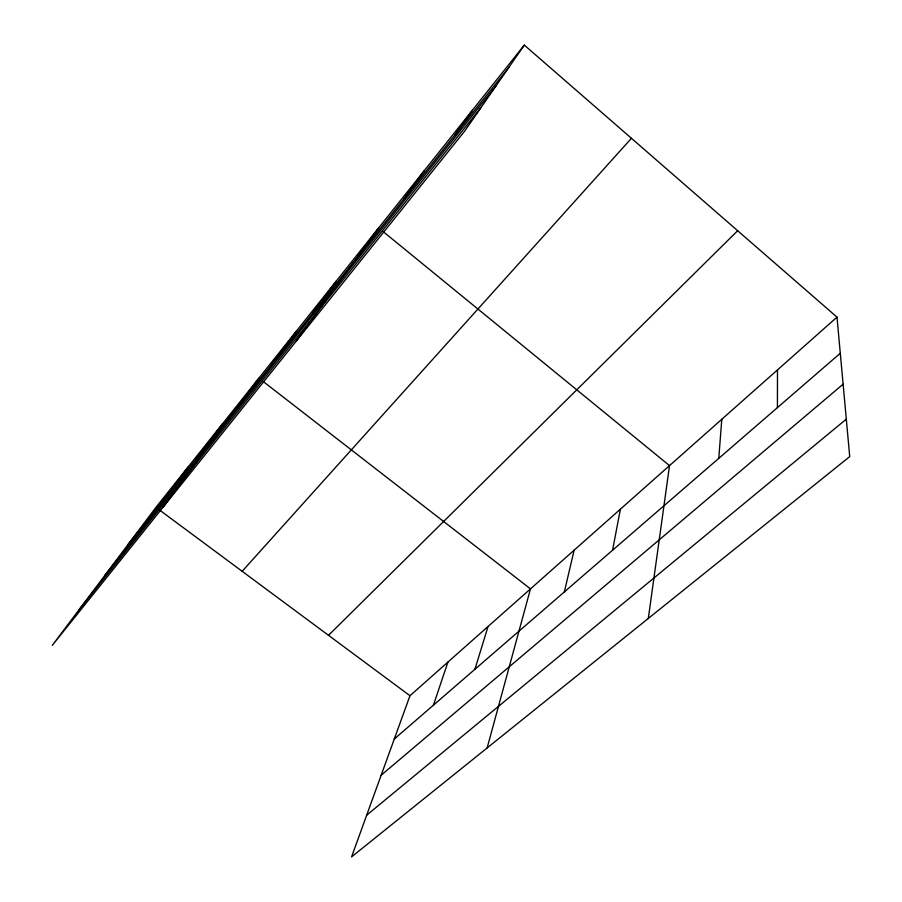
<?xml version="1.0" encoding="UTF-8"?>
<svg xmlns="http://www.w3.org/2000/svg" width="902" height="902" viewBox="0 0 902 902"><rect width="100%" height="100%" fill="white"/><g stroke="black" fill="none" stroke-linecap="round" stroke-linejoin="round"><path stroke-width="1.35" d="M777.423 407.625L777.49 369.899M718.781 458.351L721.78 419.295M648.324 618.434L669.521 465.624L382.989 231.453M612.571 550.209L620.396 509.179M564.336 591.938L574.134 550.186M487.136 747.961L530.489 588.871L263.328 381.602M474.937 669.261L488.038 626.507M433.445 705.15L447.922 662.068M837 317.143L409.97 695.724L351.566 856.9L849.718 456.604L837 317.143L524.31 45.1L155.933 507.364L52.282 645.37L464.834 130.903L524.31 45.1M454.687 135.232L472.377 110.281M404.164 198.53L423.929 171.064M296.127 341.294L378.637 227.902M313.197 312.509L336.209 281.142M272.088 364.013L296.363 331.135M162.98 507.33L258.885 378.163M196.253 459.017L222.535 423.782M161.21 502.921L188.27 466.774M128.219 544.256L509.066 67.109M104.982 575.205L495.908 86.073M79.229 609.493L480.958 107.654M242.176 571.304L631.423 138.288M328.508 635.324L737.667 230.72M394.275 739.031L840.292 353.246M381.151 775.235L843.111 384.184M366.674 815.205L846.302 419.159M159.271 509.833L409.97 695.724"/></g></svg>
